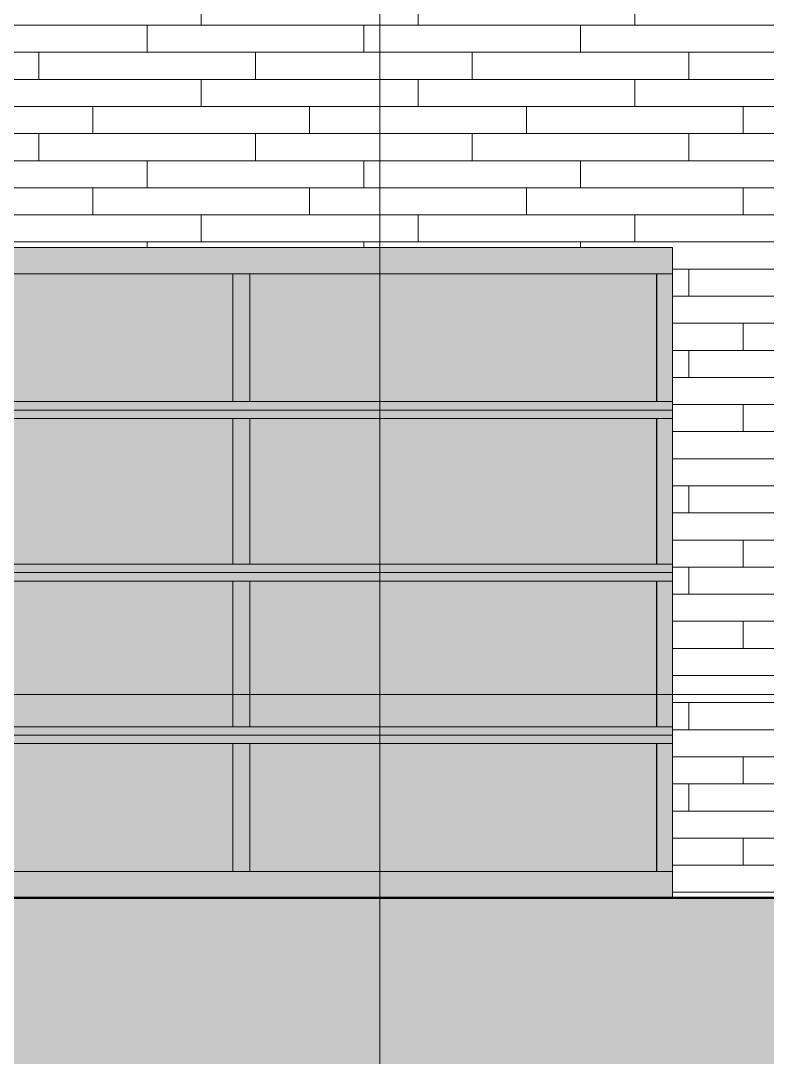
# Model space of a CAD drawing. Header units: inches. Extents: x 1750 to 8392, y -264 to 660.
# Drawn here: x 5340.8 to 5451.1, y -53.5 to 99.5 of the extents above; entities that cross this region are included whole.
import ezdxf

# ---------------------------------------------------------------- set-up
doc = ezdxf.new("R2010")
doc.units = ezdxf.units.IN
doc.header["$MEASUREMENT"] = 0
doc.linetypes.add('Grid Line 1_2_', pattern=[0.8749999999999999, 0.4999999999999999, -0.125, 0.125, -0.125])
for name, color, linetype, lineweight in [('0-4', 50, 'Continuous', 5), ('A-DOOR-3', 31, 'Continuous', 9), ('A-FLOR-LEVL-1', 51, 'Grid Line 1_2_', 9), ('A-WALL-2', 113, 'Continuous', 9), ('A-WALL-PATT-1', 111, 'Continuous', 9), ('C-TOPO', 7, 'Continuous', 9), ('C-TOPO-1', 250, 'Continuous', 50), ('G-ANNO-SYMB-2', 111, 'Continuous', 9)]:
    doc.layers.add(name, color=color, linetype=linetype, lineweight=lineweight)

# ---------------------------------------------------------------- blocks, each defined once
blk = doc.blocks.new('CTR  - Topography_rvt-2-BUILDING ELEVATION - NORTH')
at = {"layer": 'C-TOPO'}
h = blk.add_hatch(dxfattribs=at)
h.set_pattern_fill('FP_53', color=256, style=0, pattern_type=2)
h.set_pattern_definition([(0, (12, 0), (24, 24), [24, -24]), (0, (12, 9), (24, 24), [24, -24]), (0, (12, 18), (24, 24), [24, -24]), (90, (15, 21), (-24, 24), [24, -24]), (90, (24, 21), (-24, 24), [24, -24]), (90, (33, 21), (-24, 24), [24, -24])])
h.paths.add_polyline_path([(-12266.31926583759, -206.5588701536264), (-9756.496706436006, -206.5588701536264), (-9756.496706436006, -5.969290113891474), (-9850.926527178737, -12.8000754413498), (-9884.02873552891, -17.9999999999959), (-9993.081956436006, -25.01451638347441), (-10043.15265093938, -28.41241304286325), (-10085.62315978362, -27.08236057904105), (-10085.62346197062, -27.08235736156859), (-10090.51734691987, -26.92914081199364), (-10093.88613431506, -27.24639327817783), (-10098.3845804983, -27.24639327817783), (-10127.62411873542, -29.99999999999931), (-10150.80545643601, -29.97968548082144), (-10171.39324925796, -29.94968057997562), (-10408.30070267418, -27.42954323953233), (-10466.25245643601, -27.55700736697588), (-10486.9498320487, -27.59909520345559), (-10517.53678747533, -27.23650604497845), (-10526.33864110685, -27.2229427849636), (-10534.89299721585, -27.1215362624905), (-10585.34842131052, -27.53524889541574), (-10642.58937642446, -27.25994412709303), (-10678.14875627489, -26.98436988889534), (-10823.03549742958, -29.94557442945449), (-10880.27664393601, -30), (-12280.07270643601, -30), (-12280.07270643601, -206.5588701536264), (-12266.58939610937, -206.5588701536264)], flags=0)
for p, q in [((-11650.83691406134, -30), (-11756.66528320197, -30)), ((-11562.82983398322, -30), (-11650.83691406134, -30)), ((-11562.82983398322, -30), (-11551.57543945197, -30))]:
    blk.add_line(p, q, dxfattribs=at)
at = {"layer": 'C-TOPO-1'}
for p, q in [((-11650.8370562795, -30.00000000000013), (-11756.6648505807, -30.00000000000022)), ((-11562.82991622043, -30.00000000000002), (-11650.8370562795, -30.00000000000013)), ((-11551.5754319917, -30.00000000000001), (-11562.82991622043, -30.00000000000002))]:
    blk.add_line(p, q, dxfattribs=at)
blk = doc.blocks.new('CTR - 1st Phase - Common Walls_rvt-2-BUILDING ELEVATION - NORTH')
at = {"layer": 'A-FLOR-LEVL-1'}
for p, q in [((-12376.80906771182, 0), (-9659.778362595232, 0)), ((-12376.80906771182, -30), (-9659.778362595232, -30))]:
    blk.add_line(p, q, dxfattribs=at)
blk = doc.blocks.new('CTR - 1st Phase -Stairs _ Elevators_rvt-2-BUILDING ELEVATION - NORTH')
at = {"layer": 'A-FLOR-LEVL-1'}
for p, q in [((-12376.80906771182, 0), (-9659.778362595232, 0)), ((-12376.80906771182, -30), (-9659.778362595232, -30))]:
    blk.add_line(p, q, dxfattribs=at)
blk = doc.blocks.new('Door-Sectional_Model3502_Comcl_Amarr - ramp garage door-2444125-BUILDING ELEVATION - NORTH')
at = {"layer": 'A-DOOR-3'}
h = blk.add_hatch(color=256, dxfattribs=at)
h.paths.add_polyline_path([(-11649.17870643601, 41.99999999999781), (-11567.78939610947, 42.00644329896713), (-11567.78939610947, 43.2499999999994), (-11759.78939610947, 43.24355670103282), (-11759.78939610947, 41.99999999999781), (-11728.04045643601, 41.99999999999781)], flags=0)
h.paths.add_polyline_path([(-11649.17870643601, 62.1249999999993), (-11567.78939610947, 62.14497422680629), (-11567.78939610947, 66.0000000000002), (-11759.78939610947, 65.98002577319491), (-11759.78939610947, 62.12500000000134), (-11728.04045643601, 62.1249999999993)], flags=0)
h = blk.add_hatch(color=256, dxfattribs=at)
h.paths.add_polyline_path([(-11567.78939610947, 43.2499999999994), (-11567.78939610947, 62.12500000000134), (-11570.11791825735, 62.12500000000134), (-11570.11791825735, 43.25000000000111)], flags=0)
h.paths.add_polyline_path([(-11759.78939610947, 43.2499999999994), (-11757.41439610945, 43.2499999999994), (-11757.41439610945, 62.12500000000134), (-11759.78939610947, 62.12500000000134), (-11759.78939610947, 48.84259259242422)], flags=0)
h = blk.add_hatch(color=256, dxfattribs=at)
h.paths.add_polyline_path([(-11649.17870643601, 43.2499999999994), (-11632.7060627761, 43.2499999999994), (-11632.7060627761, 62.1249999999993), (-11694.87272944277, 62.1249999999993), (-11694.87272944277, 43.2499999999994)], flags=0)
h.paths.add_polyline_path([(-11728.04045643601, 43.2499999999994), (-11697.37272944277, 43.2499999999994), (-11697.37272944277, 62.1249999999993), (-11757.41439610945, 62.1249999999993), (-11757.41439610945, 43.2499999999994)], flags=0)
h.paths.add_polyline_path([(-11570.31695643601, 43.2499999999994), (-11570.16439610945, 43.2499999999994), (-11570.16439610945, 62.1249999999993), (-11630.2060627761, 62.1249999999993), (-11630.2060627761, 43.2499999999994), (-11578.29339610943, 43.2499999999994)], flags=0)
for points in [[(-11694.87272944277, 43.2499999999994), (-11694.87272944277, 62.1249999999993), (-11697.37272944277, 62.1249999999993), (-11697.37272944277, 43.2499999999994)], [(-11630.2060627761, 43.2499999999994), (-11630.2060627761, 62.1249999999993), (-11632.7060627761, 62.1249999999993), (-11632.7060627761, 43.2499999999994)], [(-11694.87272944277, 19.25000000000521), (-11694.87272944277, 40.75000000000509), (-11697.37272944277, 40.75000000000509), (-11697.37272944277, 19.25000000000521)], [(-11632.7060627761, 19.25000000000521), (-11630.2060627761, 19.25000000000521), (-11630.2060627761, 40.75000000000509), (-11632.7060627761, 40.75000000000509)], [(-11694.87272944277, -4.749999999997859), (-11694.87272944277, 16.75000000000237), (-11697.37272944277, 16.75000000000237), (-11697.37272944277, -4.749999999997859)], [(-11630.2060627761, -4.749999999997859), (-11630.2060627761, 16.75000000000237), (-11632.7060627761, 16.75000000000237), (-11632.7060627761, -4.749999999997859)], [(-11697.37272944277, -26.12500000000092), (-11694.87272944277, -26.12500000000092), (-11694.87272944277, -7.25000000000036), (-11697.37272944277, -7.25000000000036), (-11697.37272944277, -23.16687015362585)], [(-11632.7060627761, -26.12500000000092), (-11630.2060627761, -26.12500000000092), (-11630.2060627761, -7.25000000000036), (-11632.7060627761, -7.25000000000036), (-11632.7060627761, -23.16687015362585)]]:
    blk.add_hatch(color=256, dxfattribs=at).paths.add_polyline_path(points, flags=0)
h = blk.add_hatch(color=256, dxfattribs=at)
h.paths.add_polyline_path([(-11570.16439610945, -26.1249999999982), (-11570.11791825735, -26.1249999999982), (-11570.11791825735, -7.25000000000036), (-11570.16439610945, -7.25000000000036), (-11570.16439610945, -25.99999999999967)], flags=0)
h.paths.add_polyline_path([(-11570.11791825735, -4.74999999999513), (-11570.11791825735, 16.75000000000237), (-11570.16439610945, 16.75000000000237), (-11570.16439610945, -4.74999999999513)], flags=0)
h.paths.add_polyline_path([(-11570.11791825735, 19.25000000000725), (-11570.11791825735, 40.75000000000679), (-11570.16439610945, 40.75000000000679), (-11570.16439610945, 19.25000000000725)], flags=0)
h.paths.add_polyline_path([(-11570.16439610945, 43.2499999999994), (-11570.11791825735, 43.2499999999994), (-11570.11791825735, 62.12500000000134), (-11570.16439610945, 62.12500000000134), (-11570.16439610945, 45.60512984637407)], flags=0)
h = blk.add_hatch(color=256, dxfattribs=at)
h.paths.add_polyline_path([(-11649.17870643601, 18.00000000000362), (-11567.78939610947, 18.00644329897293), (-11567.78939610947, 19.25000000000725), (-11759.78939610947, 19.24355670103828), (-11759.78939610947, 18.00000000000362), (-11728.04045643601, 18.00000000000362)], flags=0)
h.paths.add_polyline_path([(-11570.16439610945, 40.75000000000509), (-11567.78939610947, 40.75644329897611), (-11567.78939610947, 41.99999999999781), (-11759.78939610947, 41.99355670103532), (-11759.78939610947, 40.75000000000679), (-11570.31695643601, 40.75000000000509)], flags=0)
h = blk.add_hatch(color=256, dxfattribs=at)
h.paths.add_polyline_path([(-11757.41439610945, 19.25000000000725), (-11757.41439610945, 40.75000000000679), (-11759.78939610947, 40.75000000000679), (-11759.78939610947, 19.25000000000725)], flags=0)
h.paths.add_polyline_path([(-11567.78939610947, 19.25000000000725), (-11567.78939610947, 40.75000000000679), (-11570.11791825735, 40.75000000000679), (-11570.11791825735, 19.25000000000725)], flags=0)
h = blk.add_hatch(color=256, dxfattribs=at)
h.paths.add_polyline_path([(-11757.41439610945, 19.25000000000521), (-11697.37272944277, 19.25000000000521), (-11697.37272944277, 40.75000000000509), (-11757.41439610945, 40.75000000000509), (-11757.41439610945, 22.68112984637433)], flags=0)
h.paths.add_polyline_path([(-11570.31695643601, 19.25000000000521), (-11570.16439610945, 19.25000000000521), (-11570.16439610945, 40.75000000000509), (-11630.2060627761, 40.75000000000509), (-11630.2060627761, 19.25000000000521), (-11589.37453896657, 19.25000000000521)], flags=0)
h.paths.add_polyline_path([(-11694.87272944277, 19.25000000000521), (-11632.7060627761, 19.25000000000521), (-11632.7060627761, 40.75000000000509), (-11694.87272944277, 40.75000000000509)], flags=0)
h = blk.add_hatch(color=256, dxfattribs=at)
h.paths.add_polyline_path([(-11649.17870643601, -5.99999999999945), (-11567.78939610947, -5.993556701030134), (-11567.78939610947, -4.74999999999513), (-11759.78939610947, -4.756443298964105), (-11759.78939610947, -5.99999999999945), (-11728.04045643601, -5.99999999999945)], flags=0)
h.paths.add_polyline_path([(-11649.17870643601, 16.75000000000237), (-11567.78939610947, 16.75644329897339), (-11567.78939610947, 18.00000000000362), (-11759.78939610947, 17.9935567010326), (-11759.78939610947, 16.75000000000237), (-11728.04045643601, 16.75000000000237)], flags=0)
h = blk.add_hatch(color=256, dxfattribs=at)
h.paths.add_polyline_path([(-11759.78939610947, -4.749999999997859), (-11757.41439610945, -4.749999999997859), (-11757.41439610945, 16.75000000000237), (-11759.78939610947, 16.75000000000237), (-11759.78939610947, 1.620370370182153)], flags=0)
h.paths.add_polyline_path([(-11567.78939610947, -4.74999999999513), (-11567.78939610947, 16.75000000000237), (-11570.11791825735, 16.75000000000237), (-11570.11791825735, -4.74999999999513)], flags=0)
h = blk.add_hatch(color=256, dxfattribs=at)
h.paths.add_polyline_path([(-11757.41439610945, -4.749999999997859), (-11697.37272944277, -4.749999999997859), (-11697.37272944277, 16.75000000000237), (-11757.41439610945, 16.75000000000237)], flags=0)
h.paths.add_polyline_path([(-11694.87272944277, -4.749999999997859), (-11632.7060627761, -4.749999999997859), (-11632.7060627761, 16.75000000000237), (-11694.87272944277, 16.75000000000237)], flags=0)
h.paths.add_polyline_path([(-11570.31695643601, -4.749999999997859), (-11570.16439610945, -4.749999999997859), (-11570.16439610945, 16.75000000000237), (-11630.2060627761, 16.75000000000237), (-11630.2060627761, -4.749999999997859), (-11600.45568182371, -4.749999999997859)], flags=0)
h = blk.add_hatch(color=256, dxfattribs=at)
h.paths.add_polyline_path([(-11649.17870643601, -29.99999999999979), (-11567.78939610943, -29.98002577319859), (-11567.78939610943, -26.1249999999982), (-11759.78939610947, -26.14497422680178), (-11759.78939610947, -29.99999999999979), (-11650.83705627951, -29.99999999999979)], flags=0)
h.paths.add_polyline_path([(-11601.609967538, -7.25000000000036), (-11567.78939610947, -7.243556701030021), (-11567.78939610947, -5.99999999999945), (-11759.78939610947, -6.006443298970471), (-11759.78939610947, -7.25000000000036), (-11649.17870643601, -7.25000000000036)], flags=0)
h = blk.add_hatch(color=256, dxfattribs=at)
h.paths.add_polyline_path([(-11570.11791825735, -26.1249999999982), (-11567.78939610943, -26.1249999999982), (-11567.78939610947, -7.25000000000036), (-11570.11791825735, -7.25000000000036), (-11570.11791825735, -25.99999999999967)], flags=0)
h.paths.add_polyline_path([(-11759.78939610947, -26.1249999999982), (-11757.41439610945, -26.1249999999982), (-11757.41439610945, -7.25000000000036), (-11759.78939610947, -7.25000000000036), (-11759.78939610947, -23.16687015362585)], flags=0)
h = blk.add_hatch(color=256, dxfattribs=at)
h.paths.add_polyline_path([(-11757.41439610945, -26.12500000000092), (-11697.37272944277, -26.12500000000092), (-11697.37272944277, -7.25000000000036), (-11757.41439610945, -7.25000000000036), (-11757.41439610945, -23.16687015362585)], flags=0)
h.paths.add_polyline_path([(-11649.17870643601, -26.12500000000092), (-11632.7060627761, -26.12500000000092), (-11632.7060627761, -7.25000000000036), (-11694.87272944277, -7.25000000000036), (-11694.87272944277, -26.12500000000092), (-11650.83705627951, -26.12500000000092)], flags=0)
h.paths.add_polyline_path([(-11630.2060627761, -26.12500000000092), (-11570.16439610945, -26.12500000000092), (-11570.16439610945, -7.25000000000036), (-11630.2060627761, -7.25000000000036), (-11630.2060627761, -23.16687015362585)], flags=0)
for p, q in [((-11757.41439610943, 62.12500000000036), (-11759.78939610943, 62.12500000000036)), ((-11759.78939610943, 62.12500000000075), (-11567.78939610943, 62.12500000000075)), ((-11757.41439610943, 43.25000000000144), (-11757.41439610943, 62.12500000000036)), ((-11697.37272944276, 62.12500000000124), (-11694.87272944276, 62.12500000000124)), ((-11697.37272944276, 62.12500000000124), (-11697.37272944276, 43.25000000000109)), ((-11694.87272944276, 62.12500000000124), (-11694.87272944276, 43.25000000000109)), ((-11632.70606277609, 62.12500000000147), (-11630.20606277609, 62.12500000000147)), ((-11632.70606277609, 62.12500000000147), (-11632.70606277609, 43.25000000000128)), ((-11630.20606277609, 62.12500000000147), (-11630.20606277609, 43.25000000000128)), ((-11570.16439610944, 43.24999999999905), (-11570.16439610944, 62.12499999999906)), ((-11567.78939610943, 62.12500000000075), (-11570.11791825734, 62.12500000000075)), ((-11570.11791825734, 62.12500000000075), (-11570.11791825734, 43.25000000000144)), ((-11759.78939610943, 43.25000000000144), (-11757.41439610943, 43.25000000000144)), ((-11567.78939610943, 43.25000000000145), (-11759.78939610943, 43.25000000000145)), ((-11694.87272944276, 43.25000000000109), (-11697.37272944276, 43.25000000000109)), ((-11630.20606277609, 43.25000000000128), (-11632.70606277609, 43.25000000000128)), ((-11570.11791825734, 43.25000000000144), (-11567.78939610943, 43.25000000000144)), ((-11759.78939610943, 41.99999999999758), (-11567.78939610943, 41.99999999999758)), ((-11567.78939610943, 42.00000000000363), (-11759.78939610943, 42.00000000000363)), ((-11757.41439610943, 40.75000000000617), (-11759.78939610943, 40.75000000000617)), ((-11759.78939610943, 40.75000000000656), (-11567.78939610943, 40.75000000000656)), ((-11757.41439610943, 19.25000000000706), (-11757.41439610943, 40.75000000000617)), ((-11697.37272944276, 40.75000000000705), (-11694.87272944276, 40.75000000000705)), ((-11697.37272944276, 40.75000000000705), (-11697.37272944276, 19.25000000000671)), ((-11694.87272944276, 40.75000000000705), (-11694.87272944276, 19.25000000000671)), ((-11632.70606277609, 40.75000000000728), (-11630.20606277609, 40.75000000000728)), ((-11632.70606277609, 40.75000000000728), (-11632.70606277609, 19.2500000000069)), ((-11630.20606277609, 40.75000000000728), (-11630.20606277609, 19.2500000000069)), ((-11570.16439610944, 19.25000000000468), (-11570.16439610944, 40.75000000000487)), ((-11567.78939610943, 40.75000000000656), (-11570.11791825734, 40.75000000000656)), ((-11570.11791825734, 40.75000000000656), (-11570.11791825734, 19.25000000000706)), ((-11759.78939610943, 19.25000000000706), (-11757.41439610943, 19.25000000000706)), ((-11567.78939610943, 19.25000000000706), (-11759.78939610943, 19.25000000000706)), ((-11694.87272944276, 19.25000000000671), (-11697.37272944276, 19.25000000000671)), ((-11630.20606277609, 19.2500000000069), (-11632.70606277609, 19.2500000000069)), ((-11570.11791825734, 19.25000000000706), (-11567.78939610943, 19.25000000000706)), ((-11759.78939610943, 18.00000000000319), (-11567.78939610943, 18.00000000000319)), ((-11567.78939610943, 18.00000000000101), (-11759.78939610943, 18.00000000000101)), ((-11757.41439610943, 16.75000000000354), (-11759.78939610943, 16.75000000000354)), ((-11759.78939610943, 16.75000000000394), (-11567.78939610943, 16.75000000000394)), ((-11757.41439610943, -4.749999999995562), (-11757.41439610943, 16.75000000000354)), ((-11697.37272944276, 16.75000000000442), (-11694.87272944276, 16.75000000000442)), ((-11697.37272944276, 16.75000000000442), (-11697.37272944276, -4.749999999995919)), ((-11694.87272944276, 16.75000000000442), (-11694.87272944276, -4.749999999995919)), ((-11632.70606277609, 16.75000000000465), (-11630.20606277609, 16.75000000000465)), ((-11632.70606277609, 16.75000000000465), (-11632.70606277609, -4.749999999995732)), ((-11630.20606277609, 16.75000000000465), (-11630.20606277609, -4.749999999995732)), ((-11570.16439610944, -4.749999999997949), (-11570.16439610944, 16.75000000000225)), ((-11567.78939610943, 16.75000000000394), (-11570.11791825734, 16.75000000000394)), ((-11570.11791825734, 16.75000000000394), (-11570.11791825734, -4.749999999995562)), ((-11759.78939610943, -4.749999999995562), (-11757.41439610943, -4.749999999995562)), ((-11567.78939610943, -4.749999999995562), (-11759.78939610943, -4.749999999995562)), ((-11759.78939610943, -5.999999999999429), (-11567.78939610943, -5.999999999999429)), ((-11567.78939610943, -6.000000000001976), (-11759.78939610943, -6.000000000001976)), ((-11694.87272944276, -4.749999999995919), (-11697.37272944276, -4.749999999995919)), ((-11630.20606277609, -4.749999999995732), (-11632.70606277609, -4.749999999995732)), ((-11570.11791825734, -4.749999999995562), (-11567.78939610943, -4.749999999995562)), ((-11757.41439610943, -7.249999999999438), (-11759.78939610943, -7.249999999999438)), ((-11759.78939610943, -7.249999999999043), (-11567.78939610943, -7.249999999999043)), ((-11757.41439610943, -26.12499999999854), (-11757.41439610943, -7.249999999999438)), ((-11697.37272944276, -7.249999999998564), (-11694.87272944276, -7.249999999998564)), ((-11697.37272944276, -7.249999999998564), (-11697.37272944276, -26.12499999999891)), ((-11694.87272944276, -7.249999999998564), (-11694.87272944276, -26.12499999999891)), ((-11632.70606277609, -7.249999999998329), (-11630.20606277609, -7.249999999998329)), ((-11632.70606277609, -7.249999999998329), (-11632.70606277609, -26.12499999999871)), ((-11630.20606277609, -7.249999999998329), (-11630.20606277609, -26.12499999999871)), ((-11570.16439610944, -26.12500000000093), (-11570.16439610944, -7.250000000000733)), ((-11567.78939610943, -7.249999999999043), (-11570.11791825734, -7.249999999999043)), ((-11570.11791825734, -7.249999999999043), (-11570.11791825734, -26.12499999999854)), ((-11759.78939610943, -26.12499999999854), (-11757.41439610943, -26.12499999999854)), ((-11567.78939610943, -26.12499999999854), (-11759.78939610943, -26.12499999999854)), ((-11694.87272944276, -26.12499999999891), (-11697.37272944276, -26.12499999999891)), ((-11630.20606277609, -26.12499999999871), (-11632.70606277609, -26.12499999999871)), ((-11570.11791825734, -26.12499999999854), (-11567.78939610943, -26.12499999999854))]:
    blk.add_line(p, q, dxfattribs=at)

msp = doc.modelspace()

# ---------------------------------------------------------------- hatches: boundary and pattern name
at = {"layer": 'A-WALL-PATT-1'}
h = msp.add_hatch(dxfattribs=at)
h.set_pattern_fill('FP_56', color=256, style=0, pattern_type=2)
h.set_pattern_definition([(0, (4919.501621914886, -29.2), (0, 4), []), (90, (4919.501621914886, -29.2), (-7.999999999999999, 8), [4, -28]), (90, (4935.501621914886, -25.2), (-7.999999999999999, 8), [4, -28])])
h.paths.add_polyline_path([(5173.88922580538, -30.00000000000034), (5177.889225805377, -30.00000000000034), (5177.889225805377, 58.00000000000079), (5217.889225805378, 58.00000000000045), (5217.889225805378, -30), (5245.089225805421, -30), (5245.089225805421, 65.99999999999999), (5437.089225805421, 65.99999999999999), (5437.089225805452, -29.99999999999966), (5457.889225805438, -30), (5457.889225805438, 41.38397456910797), (5454.306674453726, 41.38397456910797), (5454.306674453726, 41.97813338207879), (5454.552876391979, 41.97813338207879), (5454.609184362065, 43.23827610227226), (5454.624862675812, 43.41769599302062), (5455.005042958359, 45.15413361388709), (5455.266454790211, 45.95442841662406), (5456.08550310871, 46.89544405564015), (5456.852613772469, 47.40622237376737), (5456.852613772469, 47.65622237376714), (5457.046757971946, 47.65622237376714), (5457.105263638778, 47.7237788987561), (5456.920170297457, 47.7237788987561), (5456.949685872207, 49.2237788987561), (5457.105263638778, 49.2237788987561), (5457.012716968118, 49.29133542374506), (5456.852613772469, 49.29133542374506), (5456.852613772469, 49.54133542374517), (5456.949685872207, 49.54133542374517), (5457.046757971946, 49.63818471138642), (5457.695791570364, 49.72711764227039), (5457.550634080659, 49.71015546969431), (5457.533213040751, 49.74397658020802), (5457.507372943808, 49.76093430240552), (5457.41144653523, 49.74397658020802), (5457.402724091669, 49.81422134923366), (5457.358105845093, 49.83203404023902), (5457.402724091669, 49.92745569136297), (5457.710172029965, 51.83048218063458), (5457.176725805357, 52.05144284166453), (5456.710735547687, 52.40900974250973), (5456.353168646843, 52.87500000017939), (5456.128392696208, 53.41765714869791), (5456.051725805357, 54.00000000017871), (5456.128392696206, 54.58234285166019), (5456.353168646843, 55.12500000017973), (5456.710735547687, 55.59099025784905), (5457.176725805357, 55.94855715869493), (5457.719382953877, 56.17333310932985), (5457.889225805438, 56.1956933449353), (5457.889225805438, 109.7499999999868), (5456.539225805458, 109.7499999999868), (5456.539225805458, 108.3749999999874), (4915.189225805436, 108.3749999999874), (4915.189225805436, 35.99999999999999), (4920.539225805343, 35.99999999999999), (4920.539225805343, -3.999999999999772), (4922.29331174266, -3.999999999999772), (4925.785191941986, -2.287377230457764), (4931.046102384737, -3.41060513164848e-13), (5121.09200082224, -6.821210263296961e-13), (5127.38496957224, -3.999999999999772), (5132.026325483197, -3.999999999999772), (5154.689225805467, -17.61724431659911), (5154.689225805467, 6.280721827451656), (5162.689225805465, 6.280721827451656), (5162.689225805467, -22.42412926881968), (5173.88922580538, -29.15376820187828), (5173.88922580538, -29.87499999999329)], flags=0)
h.paths.add_polyline_path([(4972.635447917339, 0.5000000000227373), (4934.610447917337, 0.5000000000227373), (4934.610447917337, 84.87500000002375), (4972.635447917337, 84.87500000002375), (4972.635447917339, 68.52912984637395)], flags=0)
h.paths.add_polyline_path([(4995.48922580545, 0.5000000000227373), (4995.489225805448, 84.87500000002375), (5071.539225805453, 84.87500000002375), (5071.539225805451, 0.5000000000234194), (4997.489225805448, 0.5000000000230783)], flags=0)
h.paths.add_polyline_path([(5228.362468157888, 49.70215134333079), (5227.980886652331, 49.71494574252755), (5228.173492957172, 49.70215134333079), (5228.361251667971, 49.70215134333079)], flags=0)
h.paths.add_polyline_path([(5225.747741792482, 41.38397456910865), (5223.894174453744, 41.38397456910865), (5223.894174453744, 41.97813338207981), (5224.140376391997, 41.97813338207981), (5224.196684362081, 43.23827610227328), (5224.212362675829, 43.41769599302165), (5224.592542958375, 45.15413361388845), (5224.853954790231, 45.95442841662508), (5225.67300310873, 46.89544405564117), (5226.440113772456, 47.40622237374691), (5226.440113772487, 47.65622237376817), (5226.634257971966, 47.65622237376817), (5226.692763638797, 47.72377889875712), (5226.507670297477, 47.72377889875712), (5226.537185872226, 49.22377889875747), (5226.692763638795, 49.22377889875747), (5226.600216968136, 49.29133542374608), (5226.440113772487, 49.29133542374608), (5226.440113772487, 49.5413354237462), (5226.537185872226, 49.5413354237462), (5226.634257971966, 49.63818471138745), (5227.283291570384, 49.72711764227176), (5227.138134080677, 49.71015546969465), (5227.120713040769, 49.74397658020904), (5227.094872943826, 49.76093430240655), (5226.998946535248, 49.74397658020904), (5226.990224091687, 49.81422134923468), (5226.945605845112, 49.83203404023799), (5226.990224091687, 49.92745569136365), (5227.297672029985, 51.83048218063526), (5226.764225805375, 52.05144284166555), (5226.298235547705, 52.40900974251075), (5225.940668646861, 52.87500000018007), (5225.715892696226, 53.41765714869995), (5225.639225805375, 54.00000000018007), (5225.715892696226, 54.58234285166053), (5225.940668646861, 55.12500000018041), (5226.298235547705, 55.59099025785007), (5226.764225805375, 55.94855715869527), (5227.306882953895, 56.17333310933054), (5227.889225805375, 56.25000000018041), (5228.471568656856, 56.17333310933088), (5229.014225805375, 55.94855715869561), (5229.480216063046, 55.59099025784939), (5229.83778296389, 55.12500000017973), (5230.062558914526, 54.58234285166122), (5230.139225805375, 54.00000000017973), (5230.062558914526, 53.41765714869995), (5229.83778296389, 52.87500000018041), (5229.480216063046, 52.40900974251075), (5229.014225805375, 52.05144284166555), (5228.481395968891, 51.82666689102995), (5228.832845765643, 49.86413256147033), (5228.830914174961, 49.79935100939826), (5228.734365103879, 49.79669841031068), (5228.734365103881, 49.75100734037527), (5228.734365103881, 49.70820346619279), (5228.38698925373, 49.70698075047766), (5228.580003559327, 49.70195565208416), (5229.178234642619, 49.61862439145658), (5229.290373846034, 49.5413354237462), (5229.338337838268, 49.5413354237462), (5229.338337838268, 49.29133542374608), (5229.144193638789, 49.29133542374608), (5229.085687971958, 49.22377889875747), (5229.270781313278, 49.22377889875747), (5229.241265738528, 47.72377889875712), (5229.085687971958, 47.72377889875712), (5229.182402730265, 47.65622237376817), (5229.338337838268, 47.65622237376817), (5229.338337838268, 47.40622237376839), (5230.21437835241, 46.81133623896584), (5230.933773145527, 45.92602943227711), (5231.322671099148, 44.66195218802203), (5231.566088934616, 43.41769599551139), (5231.638075218756, 41.97813338208015), (5231.884277157011, 41.97813338208015), (5231.884277157011, 41.38397456910865), (5226.279825392048, 41.38397456910865)], flags=0)

# ---------------------------------------------------------------- linework, layer by layer
at = {"layer": 'A-FLOR-LEVL-1'}
for p, q in [((4628.819554203659, 5.332440543106702e-27), (7344.350259319655, 5.33244054310667e-27)), ((4628.819554203659, -30), (7344.350259319655, -30))]:
    msp.add_line(p, q, dxfattribs=at)
at = {"layer": 'A-WALL-2'}
for p, q in [((5245.089225805461, 66.0000000000002), (5437.089225805461, 66.0000000000002)), ((5437.089225805463, 66.0000000000002), (5437.089225805463, -29.99999999999989))]:
    msp.add_line(p, q, dxfattribs=at)
at = {"layer": 'G-ANNO-SYMB-2'}
msp.add_line((5393.889225805518, 467.2810495269948), (5393.889225805518, -70.8051121088598), dxfattribs=at)

# ---------------------------------------------------------------- block references
at = {"layer": '0-4'}
for name in ['CTR - 1st Phase - Common Walls_rvt-2-BUILDING ELEVATION - NORTH', 'CTR - 1st Phase -Stairs _ Elevators_rvt-2-BUILDING ELEVATION - NORTH', 'CTR  - Topography_rvt-2-BUILDING ELEVATION - NORTH']:
    msp.add_blockref(name, (17004.87862191489, 0), dxfattribs=at)
at = {"layer": 'A-DOOR-3'}
msp.add_blockref('Door-Sectional_Model3502_Comcl_Amarr - ramp garage door-2444125-BUILDING ELEVATION - NORTH', (17004.87862191489, 0), dxfattribs=at)

doc.saveas('drawing.dxf')
